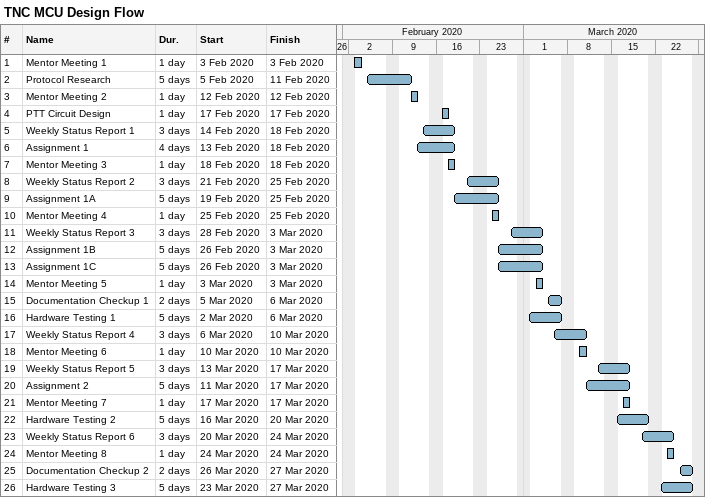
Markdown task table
TNC MCU Design Flow

| ID | Task | Duration | Start | Finish |
|---|---|---|---|---|
| 1 | Mentor Meeting 1 | 1d | 2020-02-03 | 2020-02-03 |
| 2 | Protocol Research | 5d | 2020-02-05 | 2020-02-11 |
| 3 | Mentor Meeting 2 | 1d | 2020-02-12 | 2020-02-12 |
| 4 | PTT Circuit Design | 1d | 2020-02-17 | 2020-02-17 |
| 5 | Weekly Status Report 1 | 3d | 2020-02-14 | 2020-02-18 |
| 6 | Assignment 1 | 4d | 2020-02-13 | 2020-02-18 |
| 7 | Mentor Meeting 3 | 1d | 2020-02-18 | 2020-02-18 |
| 8 | Weekly Status Report 2 | 3d | 2020-02-21 | 2020-02-25 |
| 9 | Assignment 1A | 5d | 2020-02-19 | 2020-02-25 |
| 10 | Mentor Meeting 4 | 1d | 2020-02-25 | 2020-02-25 |
| 11 | Weekly Status Report 3 | 3d | 2020-02-28 | 2020-03-03 |
| 12 | Assignment 1B | 5d | 2020-02-26 | 2020-03-03 |
| 13 | Assignment 1C | 5d | 2020-02-26 | 2020-03-03 |
| 14 | Mentor Meeting 5 | 1d | 2020-03-03 | 2020-03-03 |
| 15 | Documentation Checkup 1 | 2d | 2020-03-05 | 2020-03-06 |
| 16 | Hardware Testing 1 | 5d | 2020-03-02 | 2020-03-06 |
| 17 | Weekly Status Report 4 | 3d | 2020-03-06 | 2020-03-10 |
| 18 | Mentor Meeting 6 | 1d | 2020-03-10 | 2020-03-10 |
| 19 | Weekly Status Report 5 | 3d | 2020-03-13 | 2020-03-17 |
| 20 | Assignment 2 | 5d | 2020-03-11 | 2020-03-17 |
| 21 | Mentor Meeting 7 | 1d | 2020-03-17 | 2020-03-17 |
| 22 | Hardware Testing 2 | 5d | 2020-03-16 | 2020-03-20 |
| 23 | Weekly Status Report 6 | 3d | 2020-03-20 | 2020-03-24 |
| 24 | Mentor Meeting 8 | 1d | 2020-03-24 | 2020-03-24 |
| 25 | Documentation Checkup 2 | 2d | 2020-03-26 | 2020-03-27 |
| 26 | Hardware Testing 3 | 5d | 2020-03-23 | 2020-03-27 |
